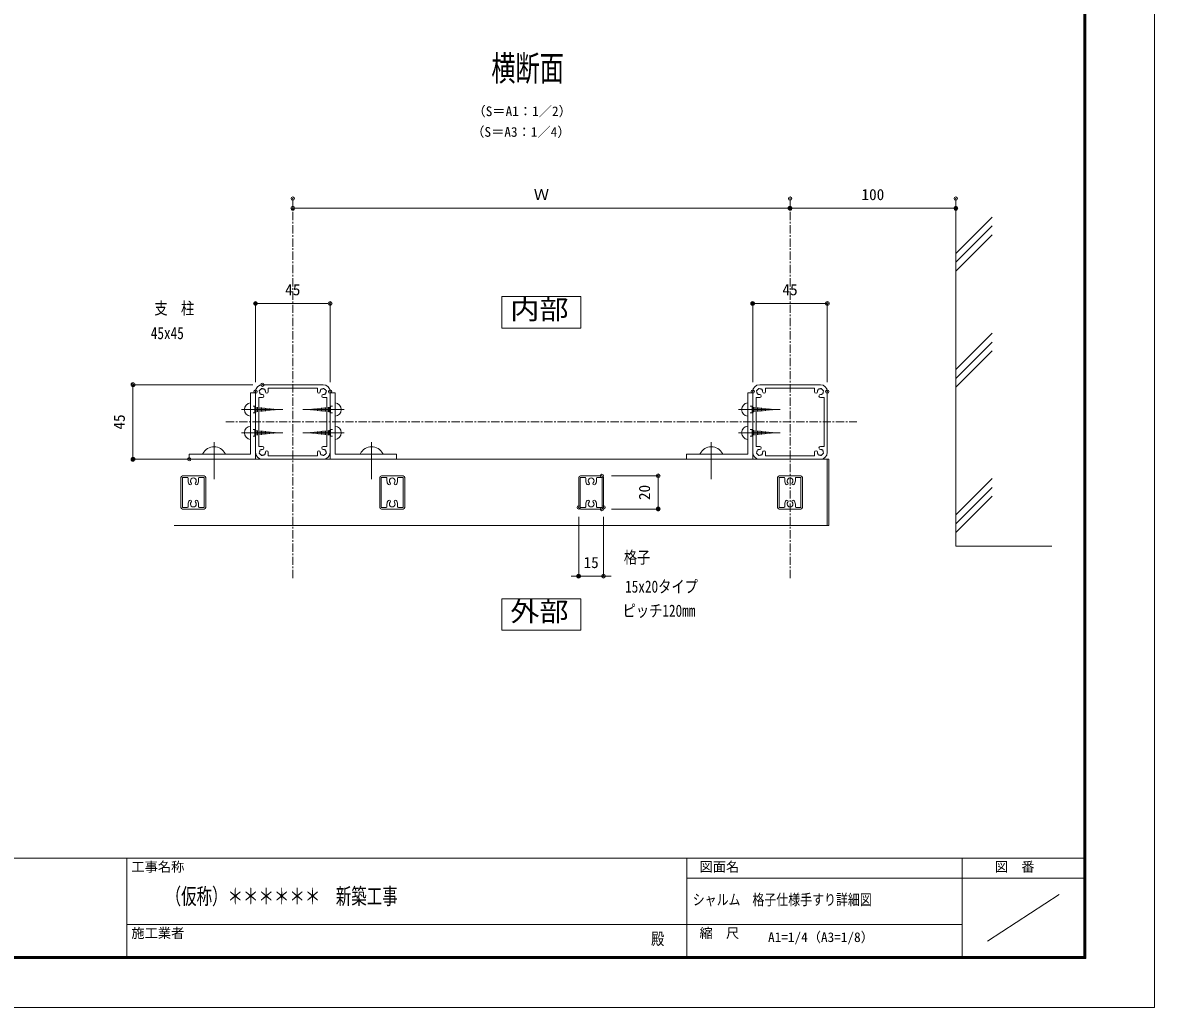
# Model space of a CAD drawing. Units: millimetres, scale not verified. Extents: x -1682 to 1682, y -1188 to 1188.
# Drawn here: x 316 to 1682, y -1188 to 0 of the extents above; entities that cross this region are included whole.
import ezdxf
from ezdxf.enums import TextEntityAlignment as Align

# ---------------------------------------------------------------- set-up
doc = ezdxf.new("R2010")
doc.units = ezdxf.units.MM
doc.header["$LTSCALE"] = 8
doc.header["$PDMODE"] = 32
doc.header["$PDSIZE"] = 4
doc.linetypes.add('USER1', pattern=[2, 1.25, -0.25, 0.25, -0.25])
for name, color, linetype, lineweight in [('0-0_0', 7, 'Continuous', 18), ('0-1_DEFPOINTS', 7, 'Continuous', 18), ('0-5_WAKU', 7, 'Continuous', 18), ('0-7_2躯体線', 4, 'Continuous', 18), ('0-8_3中心線', 2, 'USER1', 18), ('0-9_41ｱﾙﾐ', 6, 'Continuous', 18), ('0-A_1手摺寸法', 7, 'Continuous', 18), ('0-B_42ｱﾙﾐ部品', 6, 'Continuous', 18), ('0-C_P4-12', 7, 'Continuous', 18), ('0-E_4アルミ', 6, 'Continuous', 18)]:
    doc.layers.add(name, color=color, linetype=linetype, lineweight=lineweight)
doc.layers.add('0-3_MOJI', color=7, linetype='Continuous')
doc.styles.add('ＭＳ ゴシック', font='')
doc.styles.get('ＭＳ ゴシック').set_extended_font_data('MS Gothic')

# ---------------------------------------------------------------- blocks, each defined once
blk = doc.blocks.new('_ORIGIN2')
at = {"layer": '0-0_0'}
blk.add_line((-0.5, 0), (-1, 0), dxfattribs=at)
for radius in [0.5, 0.25]:
    blk.add_circle((0, 0), radius, dxfattribs=at)
blk = doc.blocks.new('D29')
at = {"layer": '0-1_DEFPOINTS'}
for p in [(4452.792, -1955.737), (5052.792, -1955.737), (5052.792, -1967.392)]:
    blk.add_point(p, dxfattribs=at)
at = {"layer": '0-A_1手摺寸法'}
for p, q in [((4452.792, -1967.237), (4452.792, -1967.392)), ((4457.392, -1967.392), (5048.192, -1967.392)), ((5052.792, -1967.237), (5052.792, -1967.392))]:
    blk.add_line(p, q, dxfattribs=at)
at = {"layer": '0-A_1手摺寸法', "xscale": 4.6, "yscale": 4.6, "rotation": 180}
blk.add_blockref('_ORIGIN2', (4452.792, -1967.392), dxfattribs=at)
at = {"layer": '0-A_1手摺寸法', "xscale": 4.6, "yscale": 4.6}
blk.add_blockref('_ORIGIN2', (5052.792, -1967.392), dxfattribs=at)
at = {"layer": '0-A_1手摺寸法', "style": 'ＭＳ ゴシック'}
blk.add_text('Ｗ', height=13.49, dxfattribs=at).set_placement((4743.592, -1961.642), align=Align.BOTTOM_LEFT)
blk = doc.blocks.new('D30')
at = {"layer": '0-1_DEFPOINTS'}
for p in [(4416.192, -2180.254), (4259.89, -2270.254), (4327.792, -2270.254)]:
    blk.add_point(p, dxfattribs=at)
at = {"layer": '0-A_1手摺寸法'}
for p, q in [((4404.692, -2180.254), (4259.89, -2180.254)), ((4259.89, -2184.854), (4259.89, -2265.654)), ((4316.292, -2270.254), (4259.89, -2270.254))]:
    blk.add_line(p, q, dxfattribs=at)
at = {"layer": '0-A_1手摺寸法', "xscale": 4.6, "yscale": 4.6}
for p, rotation in [((4259.89, -2180.254), 90), ((4259.89, -2270.254), 270)]:
    blk.add_blockref('_ORIGIN2', p, dxfattribs=dict(at, rotation=rotation))
at = {"layer": '0-A_1手摺寸法', "style": 'ＭＳ ゴシック'}
blk.add_text('45', height=13.49, rotation=90, dxfattribs=at).set_placement((4254.14, -2234.454), align=Align.BOTTOM_LEFT)
blk = doc.blocks.new('D31')
at = {"layer": '0-1_DEFPOINTS'}
for p in [(4407.792, -2082.208), (4407.792, -2188.654), (4497.792, -2188.654)]:
    blk.add_point(p, dxfattribs=at)
at = {"layer": '0-A_1手摺寸法'}
for p, q in [((4407.792, -2177.154), (4407.792, -2082.208)), ((4493.192, -2082.208), (4412.392, -2082.208)), ((4497.792, -2177.154), (4497.792, -2082.208))]:
    blk.add_line(p, q, dxfattribs=at)
at = {"layer": '0-A_1手摺寸法', "xscale": 4.6, "yscale": 4.6, "rotation": 180}
blk.add_blockref('_ORIGIN2', (4407.792, -2082.208), dxfattribs=at)
at = {"layer": '0-A_1手摺寸法', "xscale": 4.6, "yscale": 4.6}
blk.add_blockref('_ORIGIN2', (4497.792, -2082.208), dxfattribs=at)
at = {"layer": '0-A_1手摺寸法', "style": 'ＭＳ ゴシック'}
blk.add_text('45', height=13.49, dxfattribs=at).set_placement((4443.592, -2076.458), align=Align.BOTTOM_LEFT)
blk = doc.blocks.new('D32')
at = {"layer": '0-1_DEFPOINTS'}
for p in [(5007.792, -2082.208), (5007.792, -2188.654), (5097.792, -2188.654)]:
    blk.add_point(p, dxfattribs=at)
at = {"layer": '0-A_1手摺寸法'}
for p, q in [((5007.792, -2177.154), (5007.792, -2082.208)), ((5093.192, -2082.208), (5012.392, -2082.208)), ((5097.792, -2177.154), (5097.792, -2082.208))]:
    blk.add_line(p, q, dxfattribs=at)
at = {"layer": '0-A_1手摺寸法', "xscale": 4.6, "yscale": 4.6, "rotation": 180}
blk.add_blockref('_ORIGIN2', (5007.792, -2082.208), dxfattribs=at)
at = {"layer": '0-A_1手摺寸法', "xscale": 4.6, "yscale": 4.6}
blk.add_blockref('_ORIGIN2', (5097.792, -2082.208), dxfattribs=at)
at = {"layer": '0-A_1手摺寸法', "style": 'ＭＳ ゴシック'}
blk.add_text('45', height=13.49, dxfattribs=at).set_placement((5043.592, -2076.458), align=Align.BOTTOM_LEFT)
blk = doc.blocks.new('D44')
at = {"layer": '0-1_DEFPOINTS'}
for p in [(5052.792, -1955.737), (5252.792, -1955.737), (5252.792, -1967.392)]:
    blk.add_point(p, dxfattribs=at)
at = {"layer": '0-A_1手摺寸法'}
blk.add_line((5057.392, -1967.392), (5248.192, -1967.392), dxfattribs=at)
at = {"layer": '0-A_1手摺寸法', "xscale": 4.6, "yscale": 4.6, "rotation": 180}
blk.add_blockref('_ORIGIN2', (5052.792, -1967.392), dxfattribs=at)
at = {"layer": '0-A_1手摺寸法', "xscale": 4.6, "yscale": 4.6}
blk.add_blockref('_ORIGIN2', (5252.792, -1967.392), dxfattribs=at)
at = {"layer": '0-A_1手摺寸法', "style": 'ＭＳ ゴシック'}
blk.add_text('100', height=13.49, dxfattribs=at).set_placement((5138.992, -1961.642), align=Align.BOTTOM_LEFT)
blk = doc.blocks.new('HK-013')
at = {"layer": '0-B_42ｱﾙﾐ部品'}
for p, q in [((18.3, 22.5), (-18.3, 22.5)), ((14.8, 20.5), (-14.8, 20.5)), ((-14.8, 20.5), (-14.8, 18.3)), ((14.8, 20.5), (14.8, 18.3)), ((-22.5, 18.3), (-22.5, -18.3)), ((-22.5, 18.3), (-22.5, 18.3)), ((-20.5, 14.8), (-20.5, -14.8)), ((-18.3, 14.8), (-20.5, 14.8)), ((18.3, 14.8), (20.5, 14.8)), ((20.5, 14.8), (20.5, -14.8)), ((22.5, 18.3), (22.5, -18.3)), ((-22.5, -18.3), (-22.5, -18.3)), ((-18.3, -14.8), (-20.5, -14.8)), ((-14.8, -20.5), (-14.8, -18.3)), ((14.8, -20.5), (14.8, -18.3)), ((18.3, -14.8), (20.5, -14.8)), ((18.3, -22.5), (-18.3, -22.5)), ((14.8, -20.5), (-14.8, -20.5))]:
    blk.add_line(p, q, dxfattribs=at)
for centre, radius, start, end in [((-18.3, 18.3), 4.2, 90, 180), ((18.3, 18.3), 4.2, 0, 90), ((-19.749, 18.688), 0.5, 165, 232.97569), ((-19.749, 18.688), 0.5, 97.02431, 165), ((-18.3, 18.3), 1.75, 180.35889, 195), ((-18.3, 18.3), 1.75, 195, 209.64111), ((-19.361, 17.239), 0.5, 157.02431, 225), ((-18.3, 18.3), 1.75, 135, 149.64111), ((-19.361, 17.239), 0.5, 225, 292.97569), ((-18.3, 18.3), 1.75, 120.35889, 135), ((-18.688, 19.749), 0.5, 105, 172.97569), ((-18.3, 18.3), 1.75, 240.35889, 255), ((-18.688, 19.749), 0.5, 37.02431, 105), ((-18.3, 18.3), 1.75, 255, 270), ((-18.3, 15.675), 0.875, 270, 90), ((-18.3, 18.3), 1.75, 75, 89.64111), ((-18.3, 18.3), 1.75, 60.35889, 75), ((-17.239, 19.361), 0.5, 45, 112.97569), ((-17.239, 19.361), 0.5, 337.02431, 45), ((-18.3, 18.3), 1.75, 15, 29.64111), ((-18.3, 18.3), 1.75, 0.35889, 15), ((-15.675, 18.3), 0.875, 180, 0), ((15.675, 18.3), 0.875, 180, 360), ((18.3, 18.3), 1.75, 165, 179.64111), ((18.3, 18.3), 1.75, 150.35889, 165), ((17.239, 19.361), 0.5, 135, 202.97569), ((17.239, 19.361), 0.5, 67.02431, 135), ((18.3, 15.675), 0.875, 90, 270), ((18.3, 18.3), 1.75, 105, 119.64111), ((18.3, 18.3), 1.75, 90.35889, 105), ((18.688, 19.749), 0.5, 75, 142.97569), ((18.3, 18.3), 1.75, 270, 285), ((18.3, 18.3), 1.75, 285, 299.64111), ((18.688, 19.749), 0.5, 7.02431, 75), ((19.361, 17.239), 0.5, 247.02431, 315), ((18.3, 18.3), 1.75, 45, 59.64111), ((18.3, 18.3), 1.75, 30.35889, 45), ((19.361, 17.239), 0.5, 315, 22.97569), ((19.749, 18.688), 0.5, 15, 82.97569), ((18.3, 18.3), 1.75, 330.35889, 345), ((18.3, 18.3), 1.75, 345, 359.64111), ((19.749, 18.688), 0.5, 307.02431, 15), ((-18.3, -18.3), 4.2, 180, 270), ((-19.749, -18.688), 0.5, 127.02431, 195), ((-19.749, -18.688), 0.5, 195, 262.97569), ((-18.3, -18.3), 1.75, 165, 179.64111), ((-18.3, -18.3), 1.75, 150.35889, 165), ((-19.361, -17.239), 0.5, 135, 202.97569), ((-18.3, -18.3), 1.75, 210.35889, 225), ((-19.361, -17.239), 0.5, 67.02431, 135), ((-18.3, -18.3), 1.75, 225, 239.64111), ((-18.688, -19.749), 0.5, 187.02431, 255), ((-18.3, -18.3), 1.75, 105, 119.64111), ((-18.688, -19.749), 0.5, 255, 322.97569), ((-18.3, -18.3), 1.75, 90, 105), ((-18.3, -15.675), 0.875, 270, 90), ((-18.3, -18.3), 1.75, 270.35889, 285), ((-18.3, -18.3), 1.75, 285, 299.64111), ((-17.239, -19.361), 0.5, 247.02431, 315), ((-17.239, -19.361), 0.5, 315, 22.97569), ((-18.3, -18.3), 1.75, 330.35889, 345), ((-18.3, -18.3), 1.75, 345, 359.64111), ((-15.675, -18.3), 0.875, 360, 180), ((15.675, -18.3), 0.875, 0, 180), ((18.3, -18.3), 1.75, 180.35889, 195), ((18.3, -18.3), 1.75, 195, 209.64111), ((17.239, -19.361), 0.5, 157.02431, 225), ((17.239, -19.361), 0.5, 225, 292.97569), ((18.3, -15.675), 0.875, 90, 270), ((18.3, -18.3), 1.75, 240.35889, 255), ((18.3, -18.3), 1.75, 255, 269.64111), ((18.688, -19.749), 0.5, 217.02431, 285), ((18.3, -18.3), 1.75, 75, 90), ((18.3, -18.3), 4.2, 270, 360), ((18.3, -18.3), 1.75, 60.35889, 75), ((18.688, -19.749), 0.5, 285, 352.97569), ((19.361, -17.239), 0.5, 45, 112.97569), ((18.3, -18.3), 1.75, 300.35889, 315), ((18.3, -18.3), 1.75, 315, 329.64111), ((19.361, -17.239), 0.5, 337.02431, 45), ((19.749, -18.688), 0.5, 277.02431, 345), ((18.3, -18.3), 1.75, 15, 29.64111), ((18.3, -18.3), 1.75, 0.35889, 15), ((19.749, -18.688), 0.5, 345, 52.97569)]:
    blk.add_arc(centre, radius, start, end, dxfattribs=at)
blk = doc.blocks.new('A$C3D1E4F94')
at = {"layer": '0-7_2躯体線'}
for p, q in [((7.64, 41.925), (8.36, 41.925)), ((7.82, 43.525), (8.18, 43.525)), ((8, 11), (8, 50.088)), ((6.022, 27.525), (9.978, 27.525)), ((6.202, 29.125), (9.798, 29.125)), ((6.382, 30.725), (9.618, 30.725)), ((6.562, 32.325), (9.438, 32.325)), ((6.742, 33.925), (9.258, 33.925)), ((6.921, 35.525), (9.079, 35.525)), ((7.101, 37.125), (8.899, 37.125)), ((7.281, 38.725), (8.719, 38.725)), ((7.461, 40.325), (8.539, 40.325)), ((4, 17), (4, 14)), ((4.764, 16.325), (11.236, 16.325)), ((4.944, 17.925), (11.056, 17.925)), ((5.124, 19.525), (10.876, 19.525)), ((5.303, 21.125), (10.697, 21.125)), ((5.483, 22.725), (10.517, 22.725)), ((5.663, 24.325), (10.337, 24.325)), ((5.843, 25.925), (10.157, 25.925)), ((12, 17), (12, 14))]:
    blk.add_line(p, q, dxfattribs=at)
blk.add_arc((8, 11.537), 8.018, 183.8385, 356.1615, dxfattribs=at)
at = {"layer": '0-E_4アルミ'}
blk.add_line((8, 0), (8, 30), dxfattribs=at)
blk = doc.blocks.new('A$C1C883039')
at = {"layer": '0-9_41ｱﾙﾐ'}
for p, q in [((0, 19), (0, 10)), ((0.9, 18.8), (0.9, 10)), ((1, 20), (14, 20)), ((1.2, 19.1), (3.8, 19.1)), ((4.3, 18.6), (4.3, 17)), ((10.7, 18.6), (10.7, 17)), ((11.2, 19.1), (13.8, 19.1)), ((14.1, 18.8), (14.1, 10)), ((15, 19), (15, 10)), ((0, 1), (0, 10)), ((0.9, 1.2), (0.9, 10)), ((14.1, 1.2), (14.1, 10)), ((15, 1), (15, 10)), ((1, 0), (14, 0)), ((1.2, 0.9), (3.8, 0.9)), ((4.3, 1.4), (4.3, 3)), ((10.7, 1.4), (10.7, 3)), ((11.2, 0.9), (13.8, 0.9))]:
    blk.add_line(p, q, dxfattribs=at)
for centre, radius, start, end in [((1, 19), 1, 90, 180), ((1.2, 18.8), 0.3, 90, 180), ((3.8, 18.6), 0.5, 0, 90), ((7.5, 17), 3.2, 180, 223.15579), ((5.689, 15.313), 0.725, 223.80487, 42.50672), ((7.5, 17), 1.75, 316.84421, 223.15579), ((9.311, 15.313), 0.725, 137.49328, 316.19513), ((7.5, 17), 3.2, 316.84421, 0), ((11.2, 18.6), 0.5, 90, 180), ((13.8, 18.8), 0.3, 0, 90), ((14, 19), 1, 0, 90), ((1, 1), 1, 180, 270), ((1.2, 1.2), 0.3, 180, 270), ((3.8, 1.4), 0.5, 270, 0), ((7.5, 3), 3.2, 136.84421, 180), ((5.689, 4.687), 0.725, 317.49328, 136.19513), ((7.5, 3), 1.75, 136.84421, 43.15579), ((9.311, 4.687), 0.725, 43.80487, 222.50672), ((7.5, 3), 3.2, 0, 43.15579), ((11.2, 1.4), 0.5, 180, 270), ((13.8, 1.2), 0.3, 270, 0), ((14, 1), 1, 270, 0)]:
    blk.add_arc(centre, radius, start, end, dxfattribs=at)
blk = doc.blocks.new('D55')
at = {"layer": '0-1_DEFPOINTS'}
for p in [(4825.792, -2290.254), (4825.792, -2330.254), (4893.62, -2330.254)]:
    blk.add_point(p, dxfattribs=at)
at = {"layer": '0-A_1手摺寸法'}
for p, q in [((4837.292, -2290.254), (4893.62, -2290.254)), ((4893.62, -2294.854), (4893.62, -2325.654)), ((4837.292, -2330.254), (4893.62, -2330.254))]:
    blk.add_line(p, q, dxfattribs=at)
at = {"layer": '0-A_1手摺寸法', "xscale": 4.6, "yscale": 4.6}
for p, rotation in [((4893.62, -2290.254), 90), ((4893.62, -2330.254), 270)]:
    blk.add_blockref('_ORIGIN2', p, dxfattribs=dict(at, rotation=rotation))
at = {"layer": '0-A_1手摺寸法', "style": 'ＭＳ ゴシック'}
blk.add_text('20', height=13.49, rotation=90, dxfattribs=at).set_placement((4887.87, -2319.454), align=Align.BOTTOM_LEFT)
blk = doc.blocks.new('D56')
at = {"layer": '0-1_DEFPOINTS'}
for p in [(4797.792, -2328.254), (4827.792, -2328.254), (4797.792, -2411.251)]:
    blk.add_point(p, dxfattribs=at)
at = {"layer": '0-A_1手摺寸法'}
for p, q in [((4797.792, -2339.754), (4797.792, -2411.251)), ((4827.792, -2339.754), (4827.792, -2411.251)), ((4793.192, -2411.251), (4788.592, -2411.251)), ((4827.792, -2411.251), (4797.792, -2411.251)), ((4832.392, -2411.251), (4836.992, -2411.251))]:
    blk.add_line(p, q, dxfattribs=at)
at = {"layer": '0-A_1手摺寸法', "xscale": 4.6, "yscale": 4.6}
blk.add_blockref('_ORIGIN2', (4797.792, -2411.251), dxfattribs=at)
at = {"layer": '0-A_1手摺寸法', "xscale": 4.6, "yscale": 4.6, "rotation": 180}
blk.add_blockref('_ORIGIN2', (4827.792, -2411.251), dxfattribs=at)
at = {"layer": '0-A_1手摺寸法', "style": 'ＭＳ ゴシック'}
blk.add_text('15', height=13.49, dxfattribs=at).set_placement((4803.592, -2405.501), align=Align.BOTTOM_LEFT)

msp = doc.modelspace()

# ---------------------------------------------------------------- linework, layer by layer
at = {"layer": '0-1_DEFPOINTS', "color": 5}
msp.add_line((1682, -1188), (1682, 1188), dxfattribs=at)
msp.add_lwpolyline([(-1682, 1188), (-1682, -1188), (1682, -1188)], dxfattribs=at)
at = {"layer": '0-5_WAKU'}
for p, q in [((1596.8, -1126.8), (1596.8, 1130.8)), ((1597.4, -1127.4), (1597.4, 1131.4)), ((1598, -1128), (1598, 1132)), ((1598.6, -1128.6), (1598.6, 1132.6)), ((1599.2, -1129.2), (1599.2, 1133.2)), ((-1602, -1008), (1598, -1008)), ((442, -1008), (442, -1128)), ((1118, -1008), (1118, -1128)), ((1450, -1008), (1450, -1128)), ((1118, -1032), (1598, -1032)), ((1480.833, -1108), (1567.167, -1052)), ((442, -1088), (1450, -1088)), ((-1603.2, -1129.2), (1599.2, -1129.2)), ((-1602.6, -1128.6), (1598.6, -1128.6)), ((-1602, -1128), (1598, -1128)), ((-1601.4, -1127.4), (1597.4, -1127.4)), ((-1600.8, -1126.8), (1596.8, -1126.8))]:
    msp.add_line(p, q, dxfattribs=at)
at = {"layer": '0-7_2躯体線'}
for p, q in [((1486.19, -234.642), (1442.36, -278.472)), ((1486.19, -245.25), (1442.36, -289.08)), ((1486.19, -255.859), (1442.36, -299.689)), ((1486.19, -374.694), (1442.36, -418.524)), ((1486.19, -385.303), (1442.36, -429.133)), ((1486.19, -395.911), (1442.36, -439.742)), ((547.36, -550.673), (547.36, -506.16)), ((737.36, -550.673), (737.36, -506.16)), ((1147.36, -550.673), (1147.36, -506.16)), ((533.86, -519.792), (533.86, -520.792)), ((533.86, -520.792), (560.86, -520.792)), ((560.86, -519.792), (560.86, -520.792)), ((723.86, -519.792), (723.86, -520.792)), ((750.86, -520.792), (723.86, -520.792)), ((750.86, -519.792), (750.86, -520.792)), ((1133.86, -519.792), (1133.86, -520.792)), ((1133.86, -520.792), (1160.86, -520.792)), ((1160.86, -519.792), (1160.86, -520.792)), ((1486.19, -550.162), (1442.36, -593.992)), ((1486.19, -560.771), (1442.36, -604.601)), ((1486.19, -571.379), (1442.36, -615.209))]:
    msp.add_line(p, q, dxfattribs=at)
msp.add_lwpolyline([(1442.36, -212.275), (1442.36, -631.792), (1558.251, -631.792)], dxfattribs=at)
for centre in [(547.36, -527.183), (737.36, -527.183), (1147.36, -527.183)]:
    msp.add_arc(centre, 15.391, 28.69866, 151.30134, dxfattribs=at)
at = {"layer": '0-8_3中心線'}
for p, q in [((642.36, -212.275), (642.36, -671.792)), ((1242.36, -212.275), (1242.36, -671.792)), ((561.746, -481.792), (1322.973, -481.792))]:
    msp.add_line(p, q, dxfattribs=at)
at = {"layer": '0-A_1手摺寸法', "color": 3}
for p, q in [((517.36, -520.792), (590.96, -520.792)), ((767.36, -520.792), (693.76, -520.792)), ((1117.36, -520.792), (1190.96, -520.792)), ((1287.36, -526.792), (1287.36, -606.792)), ((1289.36, -526.792), (1289.36, -606.792))]:
    msp.add_line(p, q, dxfattribs=at)
for points in [[(591.36, -520.392), (591.36, -446.792), (597.36, -446.792), (597.36, -526.792), (517.36, -526.792), (517.36, -520.792)], [(693.36, -520.392), (693.36, -446.792), (687.36, -446.792), (687.36, -526.792), (767.36, -526.792), (767.36, -520.792)], [(1191.36, -520.392), (1191.36, -446.792), (1197.36, -446.792), (1197.36, -526.792), (1117.36, -526.792), (1117.36, -520.792)]]:
    msp.add_lwpolyline(points, dxfattribs=at)
for centre, start, end in [((590.96, -520.392), 270, 360), ((693.76, -520.392), 180, 270), ((1190.96, -520.392), 270, 0)]:
    msp.add_arc(centre, 0.4, start, end, dxfattribs=at)
at = {"layer": '0-B_42ｱﾙﾐ部品'}
for p, q in [((499.062, -526.792), (1289.36, -526.792)), ((499.062, -606.792), (1289.36, -606.792))]:
    msp.add_line(p, q, dxfattribs=at)
at = {"layer": '0-C_P4-12'}
for p, q in [((894.697, -330.456), (894.697, -368.466)), ((894.697, -694.951), (894.697, -732.962))]:
    msp.add_line(p, q, dxfattribs=at)
for points in [[(894.697, -368.466), (990.022, -368.466), (990.022, -330.456), (894.697, -330.456)], [(894.697, -732.962), (990.022, -732.962), (990.022, -694.951), (894.697, -694.951)]]:
    msp.add_lwpolyline(points, dxfattribs=at)

# ---------------------------------------------------------------- block references
at = {"layer": '0-9_41ｱﾙﾐ', "xscale": -2, "yscale": 2}
for p in [(642.36, -481.792), (1242.36, -481.792)]:
    msp.add_blockref('HK-013', p, dxfattribs=at)
at = {"layer": '0-A_1手摺寸法'}
for name in ['D29', 'D44', 'D31', 'D32', 'D30', 'D55', 'D56']:
    msp.add_blockref(name, (-3810.432, 1743.461), dxfattribs=at)
at = {"layer": '0-A_1手摺寸法', "rotation": 270}
for p in [(580.36, -458.792), (1180.36, -458.792), (580.36, -486.792), (1180.36, -486.792)]:
    msp.add_blockref('A$C3D1E4F94', p, dxfattribs=at)
at = {"layer": '0-A_1手摺寸法', "xscale": -1, "rotation": 90}
for p in [(704.36, -458.792), (704.36, -486.792)]:
    msp.add_blockref('A$C3D1E4F94', p, dxfattribs=at)
at = {"layer": '0-A_1手摺寸法', "xscale": -2, "yscale": 2}
for p in [(537.36, -586.792), (777.36, -586.792), (1017.36, -586.792), (1257.36, -586.792)]:
    msp.add_blockref('A$C1C883039', p, dxfattribs=at)

# ---------------------------------------------------------------- texts
at = {"layer": '0-0_0', "style": 'ＭＳ ゴシック'}
for s, height, width, p in [('横断面', 30.55, 0.7, (881.961, -79.394)), ('支\u3000柱', 14.66, 0.8, (475.401, -356.318)), ('45x45', 14.66, 0.8, (470.969, -386.25)), ('格子', 14.66, 0.8, (1041.83, -656.865)), ('15x20タイプ', 14.66, 0.8, (1043.299, -692.089)), ('ピッチ120mm', 14.66, 0.8, (1040.286, -721.159)), ('（仮称）＊＊＊＊＊＊\u3000新築工事', 19.55, 0.7, (488.933, -1069.614)), ('シャルム\u3000格子仕様手すり詳細図', 13.2, 0.8, (1124.945, -1068.604)), ('\u3000\u3000殿', 14.66, 0.8, (1042.665, -1116.921))]:
    msp.add_text(s, height=height, dxfattribs=dict(at, width=width)).set_placement(p, align=Align.BOTTOM_LEFT)
for s, p in [('（S＝A1：1／2）', (859.163, -116.304)), ('（S＝A3：1／4）', (857.64, -141.211)), ('A1=1/4（A3=1/8）', (1215.845, -1112.711))]:
    msp.add_text(s, height=11.73, dxfattribs=at).set_placement(p, align=Align.BOTTOM_LEFT)
at = {"layer": '0-3_MOJI', "style": 'ＭＳ ゴシック'}
for s, p in [('工事名称', (447.508, -1027.794)), ('図面名', (1133.108, -1027.794)), ('図  番', (1489.423, -1027.794)), ('施工業者', (447.508, -1107.794)), ('縮  尺', (1133.108, -1107.794))]:
    msp.add_text(s, height=11.73, dxfattribs=at).set_placement(p, align=Align.BOTTOM_LEFT)
at = {"layer": '0-C_P4-12', "style": 'ＭＳ ゴシック', "width": 1.1}
for s, p in [('内部', (904.756, -364.833)), ('外部', (904.756, -729.329))]:
    msp.add_text(s, height=23.46, dxfattribs=at).set_placement(p, align=Align.BOTTOM_LEFT)

doc.saveas('drawing.dxf')
